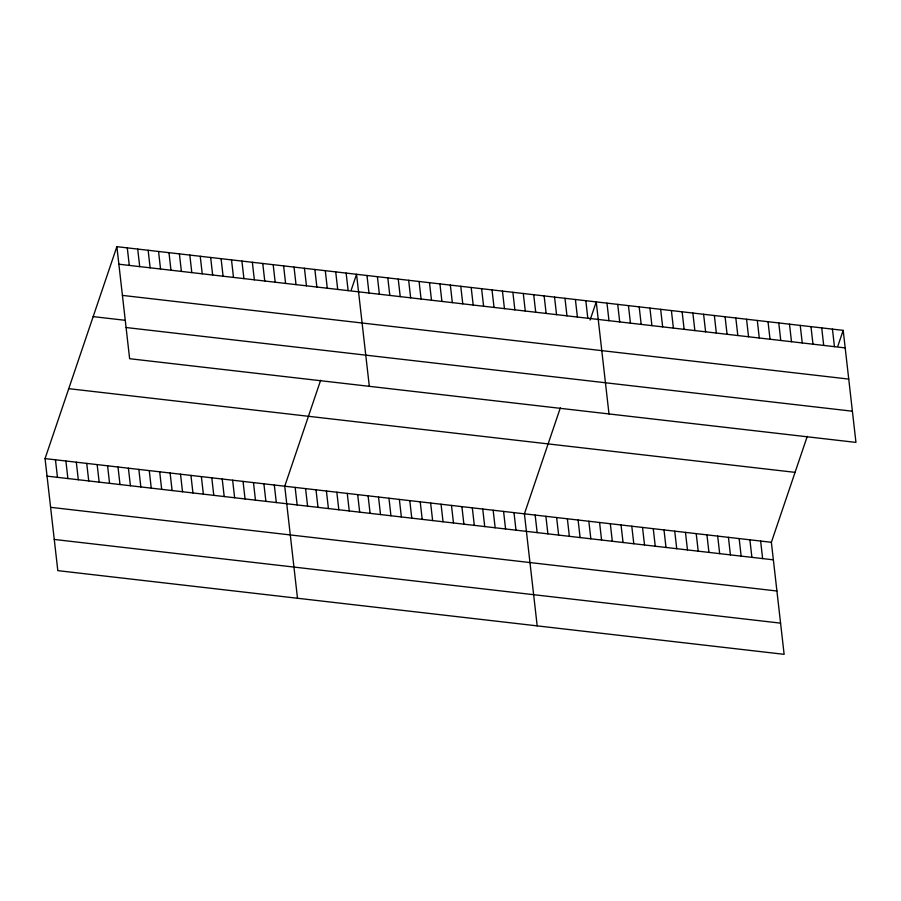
<?xml version="1.0" encoding="UTF-8"?>
<svg xmlns="http://www.w3.org/2000/svg" width="901" height="901" viewBox="0 0 901 901"><rect width="100%" height="100%" fill="white"/><g stroke="black" fill="none" stroke-linecap="round" stroke-linejoin="round"><path stroke-width="1.35" d="M807.273 436.332L771.369 542.289L784.129 654.329L57.81 570.637L45.05 458.598L116.871 246.671L843.19 330.363L855.95 442.402L129.631 358.711L116.871 246.671M320.643 380.256L284.739 486.225L297.499 598.253M351.289 289.829L356.548 274.298L369.32 386.326M560.332 407.871L524.416 513.84L537.187 625.868M590.099 320.046L596.237 301.914L608.997 413.942M837.919 345.905L843.19 330.363M118.864 264.207L845.183 347.899M122.423 295.393L848.731 379.084M93.163 316.611L124.428 320.215M126.084 327.525L852.402 411.216M68.746 388.669L795.065 472.361M45.05 458.598L771.369 542.289M47.043 476.133L773.362 559.825M50.602 507.319L776.921 591.011M54.263 539.451L780.581 623.143M832.445 329.135L834.45 346.66M821.712 327.896L823.705 345.421M810.979 326.658L812.972 344.193M800.234 325.419L802.239 342.954M789.501 324.18L791.495 341.716M778.768 322.941L780.762 340.477M768.024 321.702L770.028 339.238M757.29 320.474L759.284 337.999M746.557 319.236L748.551 336.76M735.813 317.997L737.818 335.532M760.635 541.062L762.629 558.586M725.08 316.758L727.073 334.294M749.891 539.823L751.896 557.347M714.347 315.519L716.34 333.055M739.158 538.584L741.151 556.12M703.602 314.28L705.607 331.816M728.425 537.345L730.418 554.881M692.869 313.041L694.862 330.577M717.68 536.106L719.685 553.642M682.136 311.814L684.129 329.338M706.947 534.867L708.941 552.403M671.391 310.575L673.396 328.099M696.214 533.629L698.207 551.164M660.658 309.336L662.652 326.872M685.47 532.401L687.474 549.925M649.925 308.097L651.919 325.633M674.736 531.162L676.73 548.686M639.181 306.858L641.185 324.394M664.003 529.923L665.997 547.459M628.447 305.619L630.441 323.155M653.259 528.684L655.264 546.22M617.714 304.392L619.708 321.916M642.526 527.445L644.519 544.981M606.97 303.153L608.975 320.677M631.792 526.207L633.786 543.742M621.048 524.979L623.053 542.503M585.819 300.709L587.812 318.244M610.315 523.74L612.308 541.264M575.401 299.515L577.395 317.039M599.582 522.501L601.575 540.037M564.972 298.31L566.977 315.846M588.837 521.262L590.842 538.798M554.554 297.105L556.548 314.64M578.104 520.023L580.098 537.559M544.136 295.911L546.13 313.435M567.371 518.785L569.364 536.32M533.707 294.706L535.712 312.242M556.627 517.546L558.631 535.081M523.29 293.501L525.283 311.036M545.893 516.318L547.887 533.842M512.872 292.307L514.865 309.843M535.16 515.079L537.154 532.604M502.443 291.102L504.447 308.638M492.025 289.908L494.03 307.432M513.998 512.635L515.991 530.171M481.607 288.703L483.6 306.239M503.58 511.441L505.574 528.966M471.189 287.498L473.183 305.034M493.151 510.236L495.156 527.772M460.76 286.304L462.765 303.828M482.733 509.031L484.738 526.567M450.342 285.099L452.336 302.635M472.315 507.837L474.309 525.362M439.925 283.905L441.918 301.43M461.898 506.632L463.891 524.168M429.495 282.7L431.5 300.236M451.469 505.438L453.473 522.963M419.078 281.495L421.082 299.031M441.051 504.233L443.044 521.769M408.66 280.301L410.653 297.826M430.633 503.028L432.626 520.564M398.242 279.096L400.235 296.632M420.204 501.834L422.209 519.359M387.813 277.891L389.818 295.427M409.786 500.629L411.78 518.165M377.395 276.697L379.389 294.222M399.368 499.424L401.362 516.96M366.977 275.492L368.971 293.028M388.95 498.23L390.944 515.755M378.521 497.025L380.526 514.561M346.13 273.093L348.135 290.629M368.104 495.832L370.097 513.356M335.713 271.888L337.706 289.424M357.686 494.626L359.679 512.162M325.295 270.694L327.288 288.219M347.257 493.421L349.261 510.957M314.866 269.489L316.87 287.025M336.839 492.228L338.832 509.752M304.448 268.284L306.441 285.82M326.421 491.022L328.415 508.558M294.03 267.09L296.024 284.615M316.003 489.817L317.997 507.353M283.601 265.885L285.606 283.421M305.574 488.624L307.579 506.148M273.183 264.691L275.177 282.216M295.156 487.418L297.15 504.954M262.765 263.486L264.759 281.022M252.348 262.281L254.341 279.817M274.309 485.02L276.314 502.555M241.918 261.087L243.923 278.612M263.892 483.814L265.885 501.35M231.501 259.882L233.494 277.418M253.474 482.621L255.467 500.145M221.083 258.677L223.076 276.213M243.045 481.416L245.049 498.951M210.654 257.483L212.659 275.019M232.627 480.21L234.632 497.746M200.236 256.278L202.229 273.814M222.209 479.017L224.203 496.552M189.818 255.084L191.812 272.609M211.791 477.812L213.785 495.347M179.4 253.879L181.394 271.415M201.362 476.618L203.367 494.142M168.971 252.674L170.976 270.21M190.944 475.413L192.938 492.948M158.553 251.48L160.547 269.005M180.527 474.208L182.52 491.743M148.136 250.275L150.129 267.811M170.098 473.014L172.102 490.538M137.707 249.07L139.711 266.606M159.68 471.809L161.684 489.344M127.289 247.876L129.282 265.412M149.262 470.604L151.255 488.139M138.844 469.41L140.838 486.945M128.415 468.205L130.42 485.74M117.997 467.011L119.991 484.535M107.579 465.806L109.573 483.341M97.15 464.601L99.155 482.136M86.733 463.407L88.737 480.931M76.315 462.202L78.308 479.737M65.897 461.008L67.89 478.532M55.468 459.803L57.473 477.339"/></g></svg>
